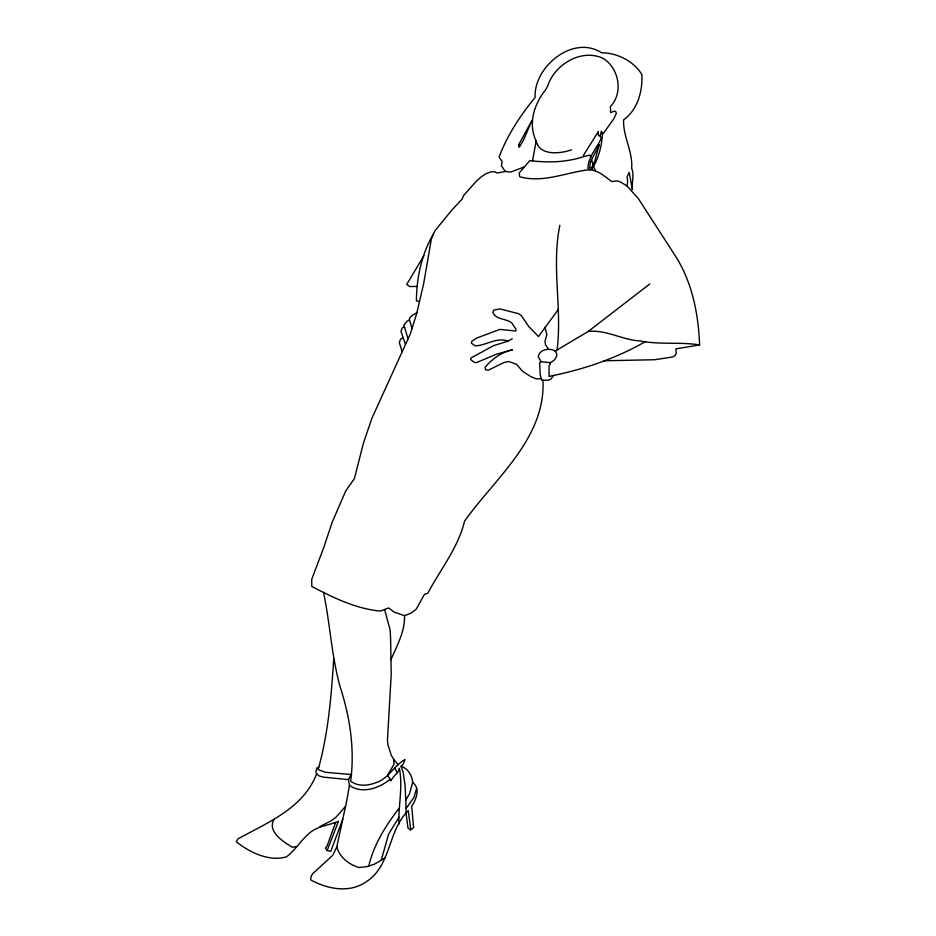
<?xml version="1.0" encoding="UTF-8"?>
<svg xmlns="http://www.w3.org/2000/svg" width="936" height="936" viewBox="0 0 936 936"><rect width="100%" height="100%" fill="white"/><g stroke="black" fill="none" stroke-linecap="round" stroke-linejoin="round"><path stroke-width="1.4" d="M398.935 824.113C398.245 805.463 403.088 786.895 399.344 768.339C398.408 773.779 392.734 775.862 391.108 780.835L387.574 775.242L394.021 764.267L393.635 759.295L391.283 755.212L387.902 744.67L387.422 740.329L391.213 674.458L390.593 637.825L390.043 629.635L384.579 609.512M542.974 380.227C545.735 438.376 495.027 478.202 464.56 521.141C458.219 547.642 440.294 569.708 427.67 593.412L424.488 594.255L416.087 609.394L410.658 613.314L404.527 615.701C405.066 631.507 396.946 645.594 390.979 659.669M433.473 234C421.563 253.984 416.614 277.629 416.391 300.795L419.468 301.579M333.731 659.131C331.274 696.244 328.255 733.684 318.135 769.614L325.482 772.294L351.14 774.505L348.52 779.641L349.42 785.351L347.01 799.531L336.796 846.928L332.69 855.352L312.331 874.06L310.787 877.512L310.799 880.004C328.103 889.247 349.643 893.529 366.772 881.431C391.47 865.11 387.539 830.84 408.295 810.623L410.775 829.881L413.618 827.67L411.688 806.224C416.239 799.695 420.58 788.077 412.659 782.484C412.273 775.675 407.85 768.28 401.064 766.397L403.077 764.326L404.995 759.564C395.495 764.653 390.183 775.277 380.578 780.694C371.475 785.164 359.319 787.866 350.626 781.127C354.92 749.455 350.029 717.327 340.213 687.118C331.555 656.124 330.115 623.832 323.54 592.418M557.107 349.97C562.29 308.482 551.327 266.479 559.857 225.272M600.198 135.802L601.322 131.344L602.398 132.818C602.199 145.232 598.514 158.687 591.915 169.264L589.762 169.556L587.983 168.492C587.831 157.306 596.712 148.239 601.204 138.493L600.198 135.802L599.145 136.024L598.127 134.456L598.35 131.543L583.502 155.271L583.736 156.604C566.397 162.431 547.806 162.876 529.799 160.594L519.164 173.02L519.726 176.717C541.804 183.117 564.455 173.195 586.287 170.071C596.805 168.421 604.176 176.319 611.828 181.572L617.035 180.905L620.357 181.888L626.921 185.901L638.13 198.292L673.955 253.738C691.833 280.496 698.42 313.232 699.601 344.939L675.862 348.871L676.272 353.165L675.347 355.259L672.855 356.967L654.51 359.74L603.86 360.769M412.659 782.484L409.43 793.915L405.779 800.151L406.119 813.747L407.967 828.091L410.775 829.881M626.921 185.901L627.658 181.795L627.097 176.728L629.168 172.376L632.408 189.563C631.507 182.391 634.514 175.313 631.695 168.269C632.912 151.503 622.931 136.644 623.598 119.855C637.568 109.98 642.821 90.921 641.874 74.599C633.965 61.261 617.035 52.708 601.591 52.802C573.019 34.164 533.485 67.088 535.123 97.438C520.381 115.479 507.277 135.147 499.075 157.072L502.059 161.437L501.415 165.777L505.311 171.452L510.822 172.072L524.476 166.807M532.502 160.852L536.176 141.055C528.29 124.944 533.485 106.517 543.395 92.687A22.242 18.544 -34.4 0 0 548.344 84.181C555.949 63.987 581.057 48.976 602.117 57.892C618.813 66.842 623.844 92.746 610.401 106.564L610.623 112.601L614.601 111.091L616.099 112.063L616.239 113.525L613.794 118.919L602.55 134.456M368.784 865.999C373.78 844.564 385.796 825.482 399.122 808.248M416.614 788.416L413.958 797.39L406.107 808.47M381.245 860.207L388.697 833.906L399.04 817.245M335.591 822.592L327.097 845.863L325.412 848.11L327.155 850.508L330.759 851.374L342.751 819.292M327.155 850.508L338.481 821.258C327.963 825.88 315.865 825.926 307.441 834.994C299.93 841.78 294.594 850.742 286.486 856.826C269.416 861.997 249.315 852.31 236.399 841.768L237.873 838.937C267.684 822.452 303.44 808.376 316.66 773.779L315.818 772.223L316.836 768.082L318.755 767.122M553.422 375.43L551.199 378.916L548.671 380.191L541.675 380.238L540.166 374.353L539.616 362.641L541.043 361.67L549.631 362.641C554.58 361.705 559.892 354.346 554.557 350.637C548.742 347.899 539.709 349.385 538.259 356.581L541.043 361.67M273.955 819.515C267.041 831.624 283.351 841.768 292.172 847.162L296.466 846.706M423.914 255.703L406.657 284.509L409.968 286.568L417.023 286.439M558.371 309.371L538.528 336.55L528.817 326.605L521.446 315.76L518.649 313.689L500.058 308.95L493.869 310.015L492.804 312.261C496.057 320.206 505.873 318.17 511.805 322.943L515.97 329.355L515.806 331.005L499.765 329.402L476.611 338.107L473.897 339.838L471.896 341.242L471.358 343.149L475.172 345.875C486.217 345.536 496.642 336.866 508.002 341.16L512.261 338.75M345.548 806.317L336.106 817.14L331.391 820.697L319.691 826.652M555.165 351.129L588.182 331.484L649.83 283.936M390.136 779.29C379.279 788.252 362.01 794.371 349.42 785.351M404.41 326.711L402.234 328.033L400.971 331.356L405.487 344.46M402.749 337.884L400.561 339.206L399.298 342.541L402.164 351.737M416.848 312.753L412.203 315.327L409.617 317.901L409.453 319.855L406.914 321.34L403.907 325.038L408.049 338.832M384.731 858.195L374.143 864.314L366.701 866.654L358.968 867.52C349.058 864.607 339.522 857.2 336.796 846.928M645.524 341.535C615.712 358.699 582.695 369.767 549.011 376.412L549.116 365.917L550.555 363.577L549.631 362.641M508.002 341.16L493.506 345.665L471.124 357.891L470.597 359.494L473.955 362.197L476.248 362.7L496.606 354.194L512.483 349.736C501.485 352.287 492.324 358.734 485.105 367.204L485.421 369.767L488.253 370.2L503.954 362.524L508.681 361.507L516.766 364.408L522.323 371.101L530.7 376.529L536.234 378.904L541.207 378.659M571.533 149.819C560.547 153.761 539.557 156.136 536.176 141.055M583.736 156.604L590.043 155.072L590.85 157.166M505.311 171.452L497.332 173.008L494.021 171.604L490.873 171.92L485.924 173.686L481.303 176.81L476.67 180.859L463.683 195.472L462.021 199.204L452.24 209.641L434.866 230.829L431.414 238.715L423.622 283.807L416.625 313.735L410.518 333.427L371.873 418.345L363.402 443.255L354.405 478.612L345.735 490.932L332.21 522.159L323.704 547.735L311.746 579.29L311.77 586.427C333.263 597.659 356.019 608.88 380.496 611.079L388.662 607.932L394.126 612.097L404.527 615.701M588.182 331.484C606.083 329.39 622.381 340.084 640.212 340.95C659.868 344.916 679.922 341.734 699.601 344.939M348.52 779.641L323.002 777.079L318.872 775.839L316.66 773.779M393.635 759.295L398.104 764.759M548.718 349.444L545.419 344.717L545.044 341.102L546.846 334.585L544.892 327.366M394.863 768.374L397.332 772.832M593.798 166.982L595.507 170.785M401.064 766.397L403.217 772.563L405.089 785.678L405.779 800.151M412.051 328.477L409.453 319.855M591.529 159.483L593.003 164.958M518.907 144.39L518.614 146.706L519.41 147.127L523.575 139.897L532.069 120.217L518.907 144.39M599.18 144.951L594.91 160.781L591.517 167.79L589.575 167.708L590.546 161.682L599.18 144.951"/></g></svg>
